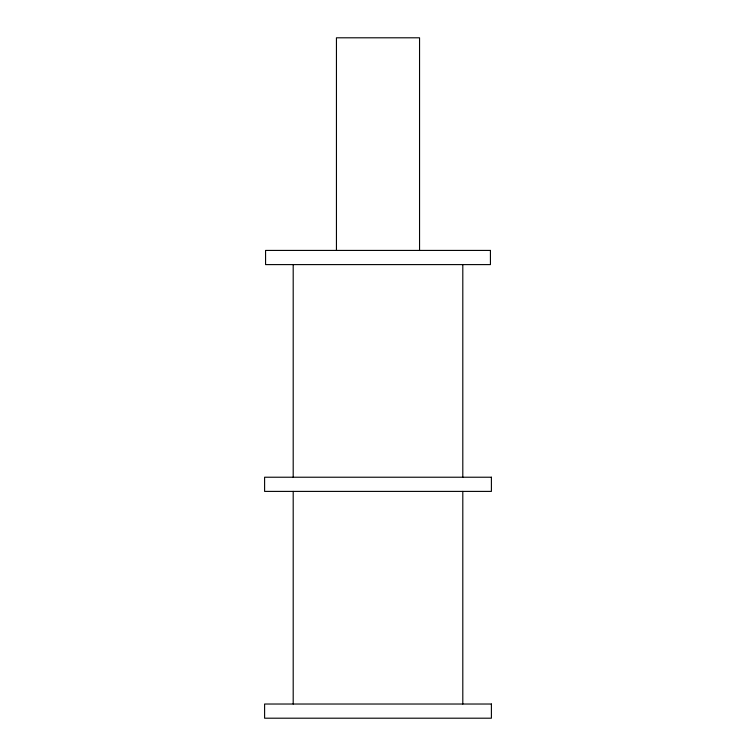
<?xml version="1.0" encoding="UTF-8"?>
<svg xmlns="http://www.w3.org/2000/svg" width="756" height="756" viewBox="0 0 756 756"><rect width="100%" height="100%" fill="white"/><g stroke="black" fill="none" stroke-linecap="round" stroke-linejoin="round"><path stroke-width="1.13" d="M462.804 264.6L462.804 477.225M462.804 491.4L462.804 704.025M419.552 250.425L419.552 37.8L336.448 37.8L336.448 250.425M293.196 264.6L293.196 477.225M293.196 491.4L293.196 704.025M490.436 250.425L265.564 250.425L265.573 264.6L490.436 264.6L490.427 250.425M491.4 477.225L264.6 477.225L264.6 491.4L491.4 491.4L491.4 477.225M491.4 704.025L264.6 704.025L264.6 718.2L491.4 718.2L491.4 704.025"/></g></svg>
